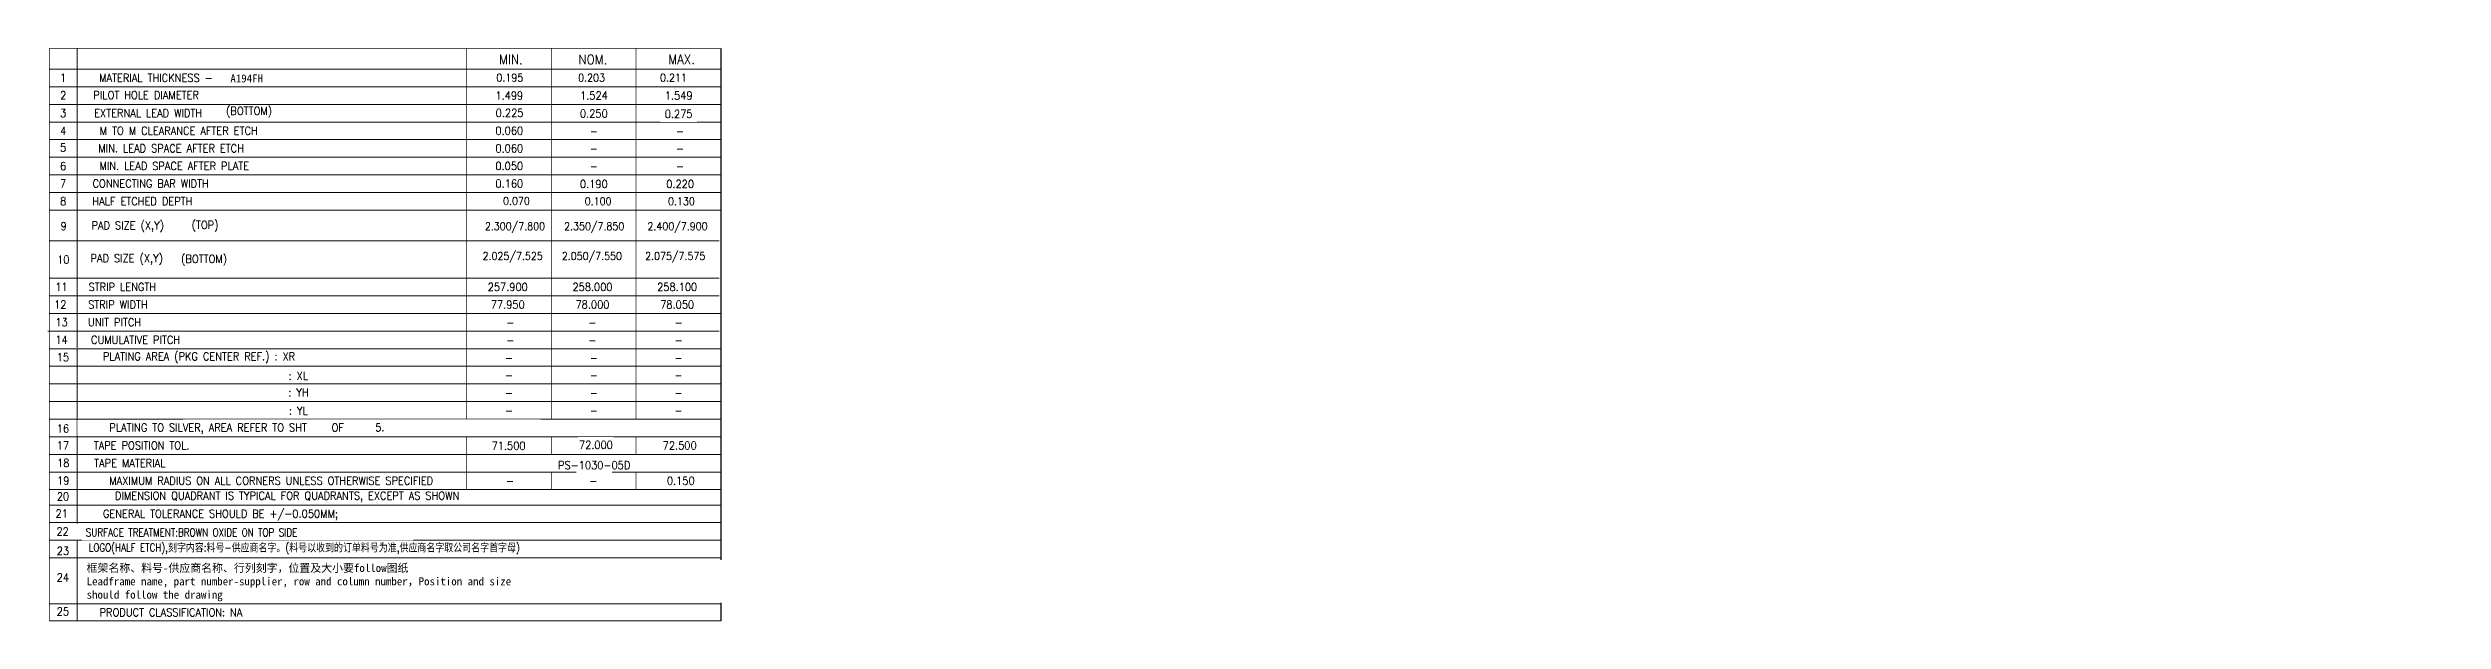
# Model space of a CAD drawing. Header units: millimetres. Extents: x 15.4 to 83.8, y -3.7 to 4.5.
# Drawn here: x 15.36 to 49.59, y -3.73 to 4.46 of the extents above; entities that cross this region are included whole.
import ezdxf
from ezdxf.enums import TextEntityAlignment as Align

# ---------------------------------------------------------------- set-up
doc = ezdxf.new("R2010")
doc.units = ezdxf.units.MM
doc.layers.add('1', color=7, linetype='Continuous')
doc.layers.add('图层1实体', color=7, linetype='Continuous')
doc.styles.add('ROMANS', font='SIMPLEX', dxfattribs={"width": 0.8, "height": 0.018})
doc.styles.get("Standard").update_dxf_attribs({"font": 'SimSun.ttf'})

msp = doc.modelspace()

# ---------------------------------------------------------------- linework, layer by layer
at = {"layer": '1'}
msp.add_line((24.978, 4.454, 0.058), (24.978, -3.72, 0.141), dxfattribs=at)
at = {"layer": '图层1实体', "color": 3, "lineweight": 0}
for p, q in [((15.777, 0.175, 0.144), (15.777, 4.454, 0.058)), ((15.382, 4.156, 0.058), (24.978, 4.156, 0.058)), ((15.382, 3.904, 0.058), (24.978, 3.904, 0.058)), ((15.382, 3.653, 0.058), (24.978, 3.653, 0.058)), ((15.382, 3.401, 0.058), (24.978, 3.401, 0.058)), ((15.382, 3.15, 0.058), (24.978, 3.15, 0.058)), ((15.382, 2.898, 0.058), (24.978, 2.898, 0.058)), ((15.382, 2.143, 0.058), (24.978, 2.143, 0.058)), ((15.382, 1.706, 0.058), (24.952, 1.706, 0.058)), ((15.382, 1.17, 0.058), (24.952, 1.17, 0.058)), ((15.382, 0.919, 0.058), (24.952, 0.919, 0.058)), ((15.361, 0.416, 0.058), (24.952, 0.416, 0.058)), ((15.382, 0.667, 0.058), (24.978, 0.667, 0.058)), ((15.382, 0.164, -0.029), (24.973, 0.164, -0.029)), ((15.382, 0.164, -0.029), (24.973, 0.164, -0.029)), ((15.777, -1.094, -0.029), (15.777, 0.164, -0.029)), ((15.382, -0.087, -0.029), (24.973, -0.087, -0.029)), ((15.382, -0.339, -0.029), (24.978, -0.339, -0.029)), ((15.382, -0.591, -0.029), (24.973, -0.591, -0.029)), ((15.382, -0.842, -0.029), (24.973, -0.842, -0.029)), ((15.382, -1.094, -0.029), (24.973, -1.094, -0.029)), ((15.382, -1.345, -0.029), (24.973, -1.345, -0.029)), ((15.777, -1.597, -0.029), (15.777, -1.094, -0.029)), ((15.382, -1.597, -0.029), (24.973, -1.597, -0.029)), ((15.382, -1.597, -0.029), (24.973, -1.597, -0.029)), ((15.777, -1.848, -0.029), (15.777, -1.597, -0.029)), ((15.382, -1.848, -0.029), (24.973, -1.848, -0.029)), ((15.777, -2.068, -0.029), (15.777, -1.848, -0.029)), ((15.382, -2.068, -0.029), (24.973, -2.068, -0.029)), ((15.382, -2.068, -0.029), (24.973, -2.068, -0.029)), ((15.382, -2.319, -0.029), (24.973, -2.319, -0.029)), ((15.777, -2.571, -0.029), (15.777, -2.068, -0.029)), ((15.382, -2.571, -0.029), (24.973, -2.571, -0.029)), ((15.382, -2.571, -0.029), (24.973, -2.571, -0.029)), ((15.777, -3.72, -0.029), (15.777, -2.571, -0.029)), ((15.382, -2.822, -0.029), (24.973, -2.822, -0.029)), ((15.382, -3.477, -0.029), (24.978, -3.477, -0.029))]:
    msp.add_line(p, q, dxfattribs=at)
at = {"layer": '图层1实体', "color": 7, "lineweight": 0}
msp.add_line((15.382, -3.72, -0.029), (24.978, -3.72, -0.029), dxfattribs=at)
at = {"layer": '图层1实体', "color": 7, "lineweight": 0, "const_width": 0.0114}
for points, elevation in [([(15.382, -0.279), (15.382, 4.454)], 0.058), ([(15.382, 4.454), (24.978, 4.454)], 0.058), ([(21.346, -0.213), (21.346, 4.454)], 0.058), ([(22.557, -0.213), (22.557, 4.454)], 0.058), ([(23.767, -0.213), (23.767, 4.454)], 0.058), ([(15.382, -1.094), (15.382, 0.164)], -0.029), ([(21.346, -0.842), (21.346, 0.164)], -0.029), ([(22.557, -0.842), (22.557, 0.164)], -0.029), ([(23.767, -0.842), (23.767, 0.164)], -0.029), ([(15.382, -1.597), (15.382, -1.094)], -0.029), ([(21.346, -1.345), (21.346, -1.094)], -0.029), ([(21.346, -1.597), (21.346, -1.345)], -0.029), ([(22.557, -1.345), (22.557, -1.094)], -0.029), ([(23.767, -1.345), (23.767, -1.094)], -0.029), ([(15.382, -1.848), (15.382, -1.597)], -0.029), ([(21.346, -1.848), (21.346, -1.597)], -0.029), ([(22.557, -1.848), (22.557, -1.597)], -0.029), ([(23.767, -1.848), (23.767, -1.597)], -0.029), ([(15.382, -2.068), (15.382, -1.848)], -0.029), ([(15.382, -2.571), (15.382, -2.068)], -0.029), ([(15.382, -3.72), (15.382, -2.571)], -0.029)]:
    msp.add_lwpolyline(points, dxfattribs=dict(at, elevation=elevation))

# ---------------------------------------------------------------- texts
at = {"layer": '图层1实体', "color": 3, "lineweight": 0, "style": 'ROMANS', "width": 0.9}
msp.add_text('GENERAL TOLERANCE SHOULD BE +/-0.050MM;', height=0.11434, dxfattribs=at).set_placement((17.827, -2.2, -0.029), align=Align.MIDDLE)
at = {"layer": '图层1实体', "color": 7, "lineweight": 0, "char_height": 0.13721, "attachment_point": 5, "style": 'ROMANS'}
for s, insert, width in [('{\\W0.9;MIN.}', (21.978, 4.296, 0.058), 0.33077), ('{\\W0.9;NOM.}', (23.15, 4.295, 0.058), 0.42339), ('{\\W0.9;MAX.}', (24.417, 4.298, 0.058), 0.44985)]:
    msp.add_mtext(s, dxfattribs=dict(at, insert=insert, width=width))
at = {"layer": '图层1实体', "color": 3, "lineweight": 0, "attachment_point": 5, "style": 'ROMANS'}
for s, insert, char_height, width in [('{\\W0.9;2}', (15.579, 3.783, 0.058), 0.1143, 0.07718), ('{\\W0.9;1}', (15.579, 4.035, 0.058), 0.1143, 0.0441), ('{\\W0.9;PILOT HOLE DIAMETER}', (16.765, 3.786, 0.058), 0.11434, 1.84131), ('{\\W0.9;MATERIAL THICKNESS - }', (16.904, 4.032, 0.058), 0.11434, 2.01773), ('{\\W0.9;1.499}', (21.955, 3.78, 0.058), 0.11434, 0.40796), ('{\\W0.9;1.524}', (23.165, 3.78, 0.058), 0.11434, 0.39693), ('{\\W0.9;1.549}', (24.376, 3.78, 0.058), 0.11434, 0.39693), ('{\\W0.9;3}', (15.579, 3.529, 0.058), 0.1143, 0.06615), ('{\\W0.9;EXTERNAL LEAD WIDTH}', (16.794, 3.529, 0.058), 0.11434, 1.97362), ('{\\W0.9;(BOTTOM)}', (18.236, 3.542, 0.058), 0.11434, 0.76078), ('{\\W0.9;4}', (15.579, 3.278, 0.058), 0.1143, 0.07718), ('{\\W0.9;5}', (15.579, 3.038, 0.058), 0.1143, 0.06615), ('{\\W0.9;MIN. LEAD SPACE AFTER ETCH}', (17.122, 3.026, 0.058), 0.11434, 2.61312), ('{\\W0.9;M TO M CLEARANCE AFTER ETCH}', (17.231, 3.277, 0.058), 0.11434, 2.88877), ('{\\W0.9;0.060}', (21.955, 3.277, 0.058), 0.11434, 0.44103), ('{\\W0.9;0.060}', (21.955, 3.025, 0.058), 0.11434, 0.44103), ('{\\W0.9;-}', (23.163, 3.272, 0.058), 0.1143, 0.06615), ('{\\W0.9;-}', (24.396, 3.272, 0.058), 0.1143, 0.06615), ('{\\W0.9;6}', (15.579, 2.773, 0.058), 0.1143, 0.07718), ('{\\W0.9;MIN. LEAD SPACE AFTER PLATE}', (17.167, 2.774, 0.058), 0.11434, 2.71235), ('{\\W0.9;-}', (23.163, 3.02, 0.058), 0.1143, 0.06615), ('{\\W0.9;-}', (24.396, 3.02, 0.058), 0.1143, 0.06615), ('{\\W0.9;-}', (24.396, 2.768, 0.058), 0.1143, 0.06615), ('{\\W0.9;7}', (15.579, 2.523, 0.058), 0.1143, 0.07718), ('{\\W0.9;CONNECTING BAR WIDTH}', (16.83, 2.523, 0.058), 0.11434, 2.06183), ('{\\W0.9;0.220}', (24.396, 2.517, 0.058), 0.11434, 0.43001), ('{\\W0.9;8}', (15.579, 2.272, 0.058), 0.1143, 0.07718), ('{\\W0.9;HALF ETCHED DEPTH}', (16.711, 2.271, 0.058), 0.11434, 1.76413), ('{\\W0.9;9}', (15.587, 1.916, 0.058), 0.1143, 0.07718), ('{\\W0.9;PAD SIZE (X,Y)}', (16.502, 1.907, 0.058), 0.11434, 1.25694), ('{\\W0.9;(TOP)}', (17.607, 1.913, 0.058), 0.11434, 0.40796), ('{\\W0.9;10}', (15.582, 1.437, 0.058), 0.1143, 0.15436), ('{\\W0.9;PAD SIZE (X,Y)}', (16.487, 1.437, 0.058), 0.11434, 1.25694), ('{\\W0.9;(BOTTOM)}', (17.593, 1.428, 0.058), 0.11434, 0.76078), ('{\\W0.9;11}', (15.555, 1.048, 0.058), 0.1143, 0.12128), ('{\\W0.9;STRIP LENGTH}', (16.425, 1.046, 0.058), 0.11434, 1.17976), ('{\\W0.9;257.900}', (21.933, 1.046, 0.058), 0.11434, 0.65052), ('{\\W0.9;258.000}', (23.144, 1.046, 0.058), 0.11434, 0.65052), ('{\\W0.9;258.100}', (24.354, 1.046, 0.058), 0.11434, 0.61745), ('{\\W0.9;12}', (15.539, 0.796, 0.058), 0.1143, 0.15436), ('{\\W0.9;STRIP WIDTH}', (16.361, 0.795, 0.058), 0.11434, 1.06951), ('{\\W0.9;77.950}', (21.933, 0.795, 0.058), 0.11434, 0.54027), ('{\\W0.9;78.000}', (23.144, 0.795, 0.058), 0.11434, 0.55129), ('{\\W0.9;78.050}', (24.354, 0.795, 0.058), 0.11434, 0.54027), ('{\\W0.9;13}', (15.555, 0.543, 0.058), 0.1143, 0.14334), ('{\\W0.9;14}', (15.555, 0.292, 0.058), 0.1143, 0.15436), ('{\\W0.9;UNIT PITCH}', (16.314, 0.543, 0.058), 0.11434, 0.90412), ('{\\W0.9;CUMULATIVE PITCH}', (16.614, 0.291, 0.058), 0.11434, 1.57669), ('{\\W0.9;-}', (21.969, 0.538, 0.058), 0.1143, 0.06615), ('{\\W0.9;-}', (23.141, 0.538, 0.058), 0.1143, 0.06615), ('{\\W0.9;-}', (24.374, 0.538, 0.058), 0.1143, 0.06615), ('{\\W0.9;15}', (15.577, 0.042, -0.029), 0.1143, 0.15436), ('{\\W0.9;PLATING AREA (PKG CENTER REF.) : XR}', (17.52, 0.036, -0.029), 0.11434, 3.40698), ('{\\W0.9;-}', (21.952, 0.035, -0.029), 0.1143, 0.06615), ('{\\W0.9;-}', (21.969, 0.286, 0.058), 0.1143, 0.06615), ('{\\W0.9;-}', (23.141, 0.286, 0.058), 0.1143, 0.06615), ('{\\W0.9;-}', (23.163, 0.035, -0.029), 0.1143, 0.06615), ('{\\W0.9;-}', (24.374, 0.286, 0.058), 0.1143, 0.06615), ('{\\W0.9;-}', (24.373, 0.035, -0.029), 0.1143, 0.06615), ('{\\W0.9;: XL}', (18.941, -0.224, -0.029), 0.11434, 0.79934), ('{\\W0.9;-}', (21.952, -0.217, -0.029), 0.1143, 0.06615), ('{\\W0.9;-}', (23.163, -0.217, -0.029), 0.1143, 0.06615), ('{\\W0.9;-}', (24.373, -0.217, -0.029), 0.1143, 0.06615), ('{\\W0.9;: YH}', (18.941, -0.461, -0.029), 0.11434, 0.54156), ('{\\W0.9;: YL}', (18.941, -0.721, -0.029), 0.11434, 0.57782), ('{\\W0.9;-}', (21.952, -0.469, -0.029), 0.1143, 0.06615), ('{\\W0.9;-}', (23.163, -0.469, -0.029), 0.1143, 0.06615), ('{\\W0.9;-}', (24.373, -0.469, -0.029), 0.1143, 0.06615), ('{\\W0.9;16}', (15.577, -0.976, -0.029), 0.1143, 0.15436), ('{\\W0.9;-}', (21.952, -0.72, -0.029), 0.1143, 0.06615), ('{\\W0.9;-}', (23.163, -0.72, -0.029), 0.1143, 0.06615), ('{\\W0.9;-}', (24.373, -0.72, -0.029), 0.1143, 0.06615), ('{\\W0.9;19}', (15.579, -1.72, -0.029), 0.1143, 0.18744), ('{\\W0.9;MAXIMUM RADIUS ON ALL CORNERS UNLESS OTHERWISE SPECIFIED}', (18.552, -1.721, -0.029), 0.11434, 5.70035), ('{\\W0.9;0.150}', (24.405, -1.721, -0.029), 0.11434, 0.39693), ('{\\W0.9;20}', (15.577, -1.945, -0.029), 0.1143, 0.16539), ('{\\W0.9;DIMENSION QUADRANT IS TYPICAL FOR QUADRANTS, EXCEPT AS SHOWN}', (18.78, -1.952, -0.029), 0.11434, 6.21857), ('{\\W0.9;-}', (21.965, -1.726, -0.029), 0.1143, 0.06615), ('{\\W0.9;-}', (23.156, -1.726, -0.029), 0.1143, 0.06615), ('{\\W0.9;21}', (15.558, -2.19, -0.119), 0.1143, 0.17641), ('{\\W0.9;24}', (15.575, -3.102, -0.119), 0.1143, 0.17641), ('{\\W0.9;25}', (15.575, -3.588, -0.119), 0.1143, 0.17641)]:
    msp.add_mtext(s, dxfattribs=dict(at, insert=insert, char_height=char_height, width=width))
at = {"layer": '图层1实体', "color": 1, "lineweight": 0, "attachment_point": 5, "style": 'ROMANS'}
for s, insert, char_height, width in [('{\\fSimSun|b0|i0|c134|p0;\\W1;\\C2;A194FH}', (18.202, 4.024, 0.058), 0.11434, 0.69463), ('{\\W0.9;17}', (15.577, -1.216, -0.029), 0.1143, 0.15436), ('{\\W0.9;TAPE POSITION TOL.}', (16.7, -1.217, -0.029), 0.11434, 1.67593), ('{\\W0.9;18}', (15.579, -1.466, -0.029), 0.1143, 0.18744), ('{\\W0.9;TAPE MATERIAL}', (16.531, -1.469, -0.029), 0.11434, 1.3231)]:
    msp.add_mtext(s, dxfattribs=dict(at, insert=insert, char_height=char_height, width=width))
at = {"layer": '图层1实体', "color": 3, "lineweight": 9, "char_height": 0.11046, "attachment_point": 5, "style": 'ROMANS'}
for s, insert, width in [('{\\W0.9;0.195}', (21.962, 4.036, 0.058), 0.38347), ('{\\W0.9;0.203}', (23.131, 4.036, 0.058), 0.41542), ('{\\W0.9;0.211}', (24.301, 4.036, 0.058), 0.36216), ('{\\W0.9;0.130}', (24.415, 2.27, 0.058), 0.38347), ('{\\W0.9;2.300/7.800}', (22.036, 1.895, 0.058), 0.06391), ('{\\W0.9;2.350/7.850}', (23.169, 1.895, 0.058), 0.06391), ('{\\W0.9;2.400/7.900}', (24.36, 1.895, 0.058), 0.06391), ('{\\W0.9;2.025/7.525}', (22.003, 1.47, 0.058), 0.06391), ('{\\W0.9;2.050/7.550}', (23.136, 1.47, 0.058), 0.06391), ('{\\W0.9;2.075/7.575}', (24.327, 1.47, 0.058), 0.06391)]:
    msp.add_mtext(s, dxfattribs=dict(at, insert=insert, width=width))
at = {"layer": '图层1实体', "color": 3, "lineweight": 0, "char_height": 0.11434, "width": 0.40796, "attachment_point": 5, "style": 'ROMANS', "bg_fill": 2}
for s, insert in [('{\\W0.9;0.160}', (21.955, 2.522, 0.058)), ('{\\W0.9;0.190}', (23.163, 2.517, 0.058))]:
    msp.add_mtext(s, dxfattribs=dict(at, insert=insert))

# ---------------------------------------------------------------- next in the draw order: linework, layer by layer
at = {"layer": '图层1实体', "color": 3, "lineweight": 0}
for p, q in [((15.382, 2.646, 0.058), (24.978, 2.646, 0.058)), ((15.382, 2.395, 0.058), (24.978, 2.395, 0.058))]:
    msp.add_line(p, q, dxfattribs=at)

# ---------------------------------------------------------------- next in the draw order: texts
at = {"layer": '图层1实体', "color": 2, "lineweight": 0, "style": 'ROMANS', "bg_fill": 2}
for s, insert, char_height, width, attachment_point in [('{\\W0.9;0.225}', (21.959, 3.532, 0.058), 0.11434, 0.40796, 5), ('{\\W0.9;0.250}', (23.163, 3.523, 0.058), 0.11434, 0.40796, 5), ('{\\W0.9;0.275}', (24.375, 3.517, 0.058), 0.11434, 0.40796, 5), ('{\\W0.9;22}', (15.483, -2.447, -0.119), 0.1143, 4.62097, 4)]:
    msp.add_mtext(s, dxfattribs=dict(at, insert=insert, char_height=char_height, width=width, attachment_point=attachment_point))
at = {"layer": '图层1实体', "color": 3, "lineweight": 0, "attachment_point": 5, "style": 'ROMANS'}
for s, insert, char_height, width in [('{\\W0.9;0.050}', (21.955, 2.774, 0.058), 0.11434, 0.43001), ('{\\W0.9;-}', (23.163, 2.768, 0.058), 0.1143, 0.06615)]:
    msp.add_mtext(s, dxfattribs=dict(at, insert=insert, char_height=char_height, width=width))
at = {"layer": '图层1实体', "color": 3, "lineweight": 9, "char_height": 0.11046, "attachment_point": 5, "style": 'ROMANS'}
for s, insert, width in [('{\\W0.9;0.070}', (22.057, 2.275, 0.058), 0.42608), ('{\\W0.9;0.100}', (23.224, 2.27, 0.058), 0.39412)]:
    msp.add_mtext(s, dxfattribs=dict(at, insert=insert, width=width))
at = {"layer": '图层1实体', "color": 3, "lineweight": 0, "char_height": 0.11434, "attachment_point": 5, "style": 'ROMANS', "bg_fill": 2}
for s, insert, width in [('{\\W0.9;4      5. }', (19.848, -0.959, -0.061), 4.99546), ('{\\W0.9;72.500}', (24.39, -1.218, -0.029), 0.39693), ('{\\W0.9;PS-1030-05D}', (23.168, -1.499), 0.39693)]:
    msp.add_mtext(s, dxfattribs=dict(at, insert=insert, width=width))

# ---------------------------------------------------------------- next in the draw order: texts
for s, insert, width in [('{\\W0.9;PLATING TO SILVER, AREA REFER TO SHT     OF}', (17.915, -0.979, -0.061), 4.15303), ('{\\W0.9;71.500}', (21.945, -1.222), 0.39693), ('{\\W0.9;72.000}', (23.193, -1.209), 0.39693)]:
    msp.add_mtext(s, dxfattribs=dict(at, insert=insert, width=width))
at = {"layer": '图层1实体', "color": 3, "lineweight": 0, "style": 'ROMANS'}
for s, insert, char_height, width, attachment_point in [('{\\W0.9;23}', (15.575, -2.724, -0.119), 0.1143, 0.17641, 5), (' LOGO(HALF ETCH),{\\fSimSun|b0|i0|c134|p2;刻字内容}:{\\fSimSun|b0|i0|c134|p2;料号}-{\\fSimSun|b0|i0|c134|p2;供应商名字。}({\\fSimSun|b0|i0|c134|p2;料号以收到的订单料号为准},{\\fSimSun|b0|i0|c134|p2;供应商名字取公司名字首字母})', (15.881, -2.618, -0.037), 0.114342, 67.85246, 1)]:
    msp.add_mtext(s, dxfattribs=dict(at, insert=insert, char_height=char_height, width=width, attachment_point=attachment_point))

# ---------------------------------------------------------------- next in the draw order: texts
at = {"layer": '图层1实体', "color": 2, "lineweight": 0, "insert": (15.903, -2.459, -0.029), "char_height": 0.11434, "width": 4.62097, "attachment_point": 4, "style": 'ROMANS', "bg_fill": 2}
msp.add_mtext('\\pxsm1;{\\Fromans.shx|c0;SURFACE TREATMENT:BROWN OXIDE ON TOP SIDE}', dxfattribs=at)
at = {"layer": '图层1实体', "color": 3, "lineweight": 0, "insert": (15.914, -2.91, 0.013), "char_height": 0.114342, "width": 67.85246, "attachment_point": 1, "bg_fill": 2}
msp.add_mtext('{\\f宋体|b0|i0|c134|p2;框架名称、料号}-{\\f宋体|b0|i0|c134|p2;供应商名称、行列刻字，位置及大小要}follow{\\f宋体|b0|i0|c134|p2;图纸}^JLeadframe name, part number-supplier, row and column number{\\f宋体|b0|i0|c134|p2;，}Position and size \\Pshould follow the drawing', dxfattribs=at)

# ---------------------------------------------------------------- next in the draw order: texts
at = {"layer": '图层1实体', "color": 3, "lineweight": 0, "style": 'ROMANS', "width": 0.9}
msp.add_text('PRODUCT CLASSIFICATION: NA', height=0.11434, dxfattribs=at).set_placement((17.12, -3.601, 0.271), align=Align.MIDDLE)

doc.saveas('drawing.dxf')
